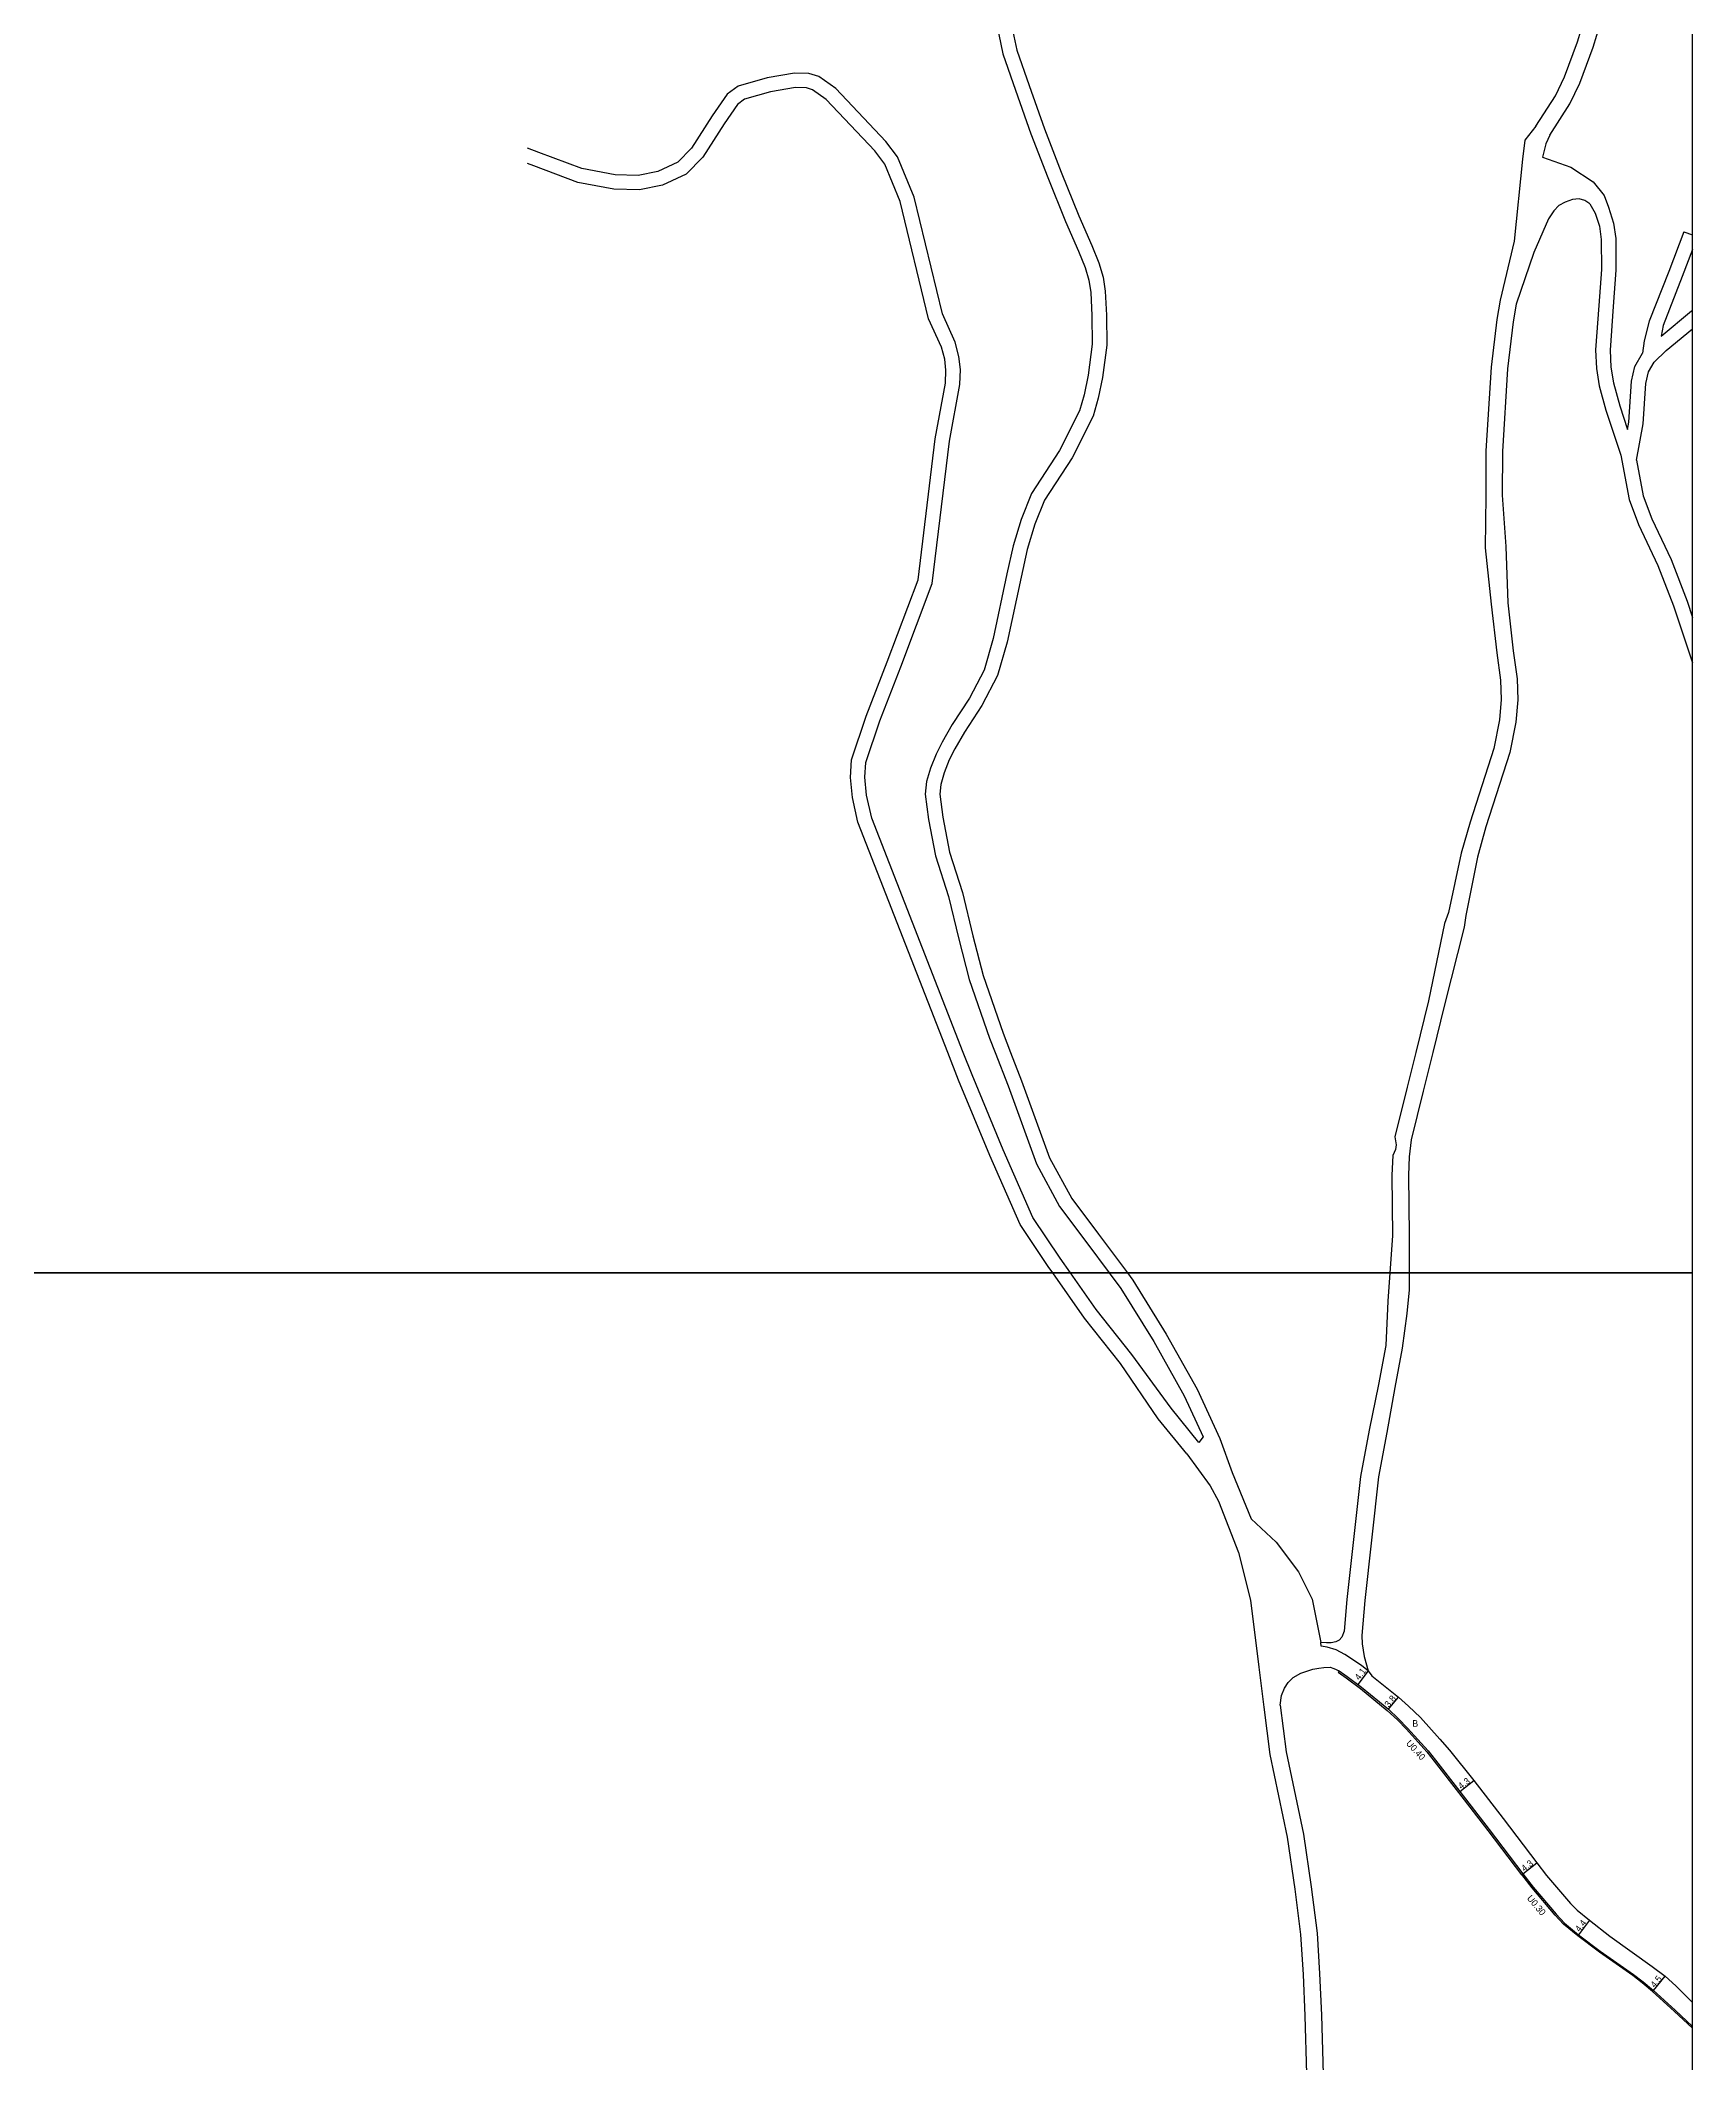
# Model space of a CAD drawing. Header units: metres. Extents: x -28800 to -24000, y -99000 to -96000.
# Drawn here: x -28400 to -28000, y -98591.4 to -98101.6 of the extents above; entities that cross this region are included whole.
import ezdxf

# ---------------------------------------------------------------- set-up
doc = ezdxf.new("R2010")
doc.units = ezdxf.units.M
doc.header["$LTSCALE"] = 2.5
for name, color, linetype in [('側溝・桝', 7, 'Continuous'), ('図郭', 7, 'Continuous'), ('幅員', 7, 'Continuous'), ('舗装', 7, 'Continuous'), ('道路', 7, 'Continuous')]:
    doc.layers.add(name, color=color, linetype=linetype)
doc.styles.get("Standard").update_dxf_attribs({"font": ''})
doc.styles.get('Standard').set_extended_font_data('@MS PGothic')

msp = doc.modelspace()

# ---------------------------------------------------------------- linework, layer by layer
at = {"layer": '側溝・桝'}
for points in [[(-28085.55, -98496.38), (-28085.77, -98496.71), (-28083.85, -98498.02), (-28080.42, -98500.62), (-28073.91, -98505.94), (-28071.46, -98508.23), (-28069.29, -98510.47), (-28064.34, -98515.95), (-28062.52, -98518.24), (-28056.7, -98525.81), (-28049.55, -98535.02), (-28041.4, -98545.72), (-28041.32, -98545.66), (-28041.08, -98545.48)], [(-28000, -98582.87), (-28004.42, -98578.74), (-28009.67, -98574.01), (-28012.16, -98571.89), (-28014.46, -98570.11), (-28022.54, -98564.47), (-28027.8, -98560.49), (-28031.21, -98557.7), (-28033.26, -98555.5), (-28038.8, -98548.89), (-28041.32, -98545.66)]]:
    msp.add_lwpolyline(points, dxfattribs=at)
at = {"layer": '図郭'}
for points in [[(-28800, -98400), (-28000, -98400), (-28000, -97800), (-28800, -97800)], [(-28800, -99000), (-28000, -99000), (-28000, -98400), (-28800, -98400)]]:
    msp.add_lwpolyline(points, close=True, dxfattribs=at)
at = {"layer": '幅員'}
for points in [[(-28078.57, -98496.38), (-28081.04, -98499.64)], [(-28073.65, -98505.64), (-28071.21, -98502.73)], [(-28056.38, -98525.57), (-28052.99, -98522.93)], [(-28041.08, -98545.48), (-28037.71, -98542.81)], [(-28024.95, -98556.75), (-28027.62, -98560.26)], [(-28009.47, -98573.79), (-28006.6, -98570.32)]]:
    msp.add_lwpolyline(points, dxfattribs=at)
at = {"layer": '舗装'}
msp.add_lwpolyline([(-28078.57, -98496.38), (-28080.11, -98495.18), (-28082.07, -98493.79), (-28084.17, -98492.37), (-28086.29, -98491.24), (-28088.48, -98490.59), (-28089.89, -98490.4), (-28089.96, -98489.46)], dxfattribs=at)
at = {"layer": '道路'}
for points in [[(-28037.94, -98122.38), (-28033.2, -98115), (-28030.97, -98110.39), (-28027.83, -98101.97), (-28024.3, -98090.27), (-28018.58, -98075.39), (-28012.8, -98060.61), (-28011.68, -98056.17), (-28011.01, -98049.62), (-28010.94, -98046.62)], [(-28034.57, -98124.54), (-28029.7, -98116.96), (-28027.28, -98111.96), (-28024.03, -98103.25), (-28020.51, -98091.57), (-28014.85, -98076.85), (-28008.98, -98061.83), (-28007.73, -98056.87), (-28007.01, -98049.87), (-28006.94, -98046.62)], [(-28168.48, -98097.83), (-28166.97, -98104.88), (-28163.95, -98113.66), (-28160.22, -98124.19), (-28156.12, -98134.82), (-28151.8, -98145.45), (-28148.65, -98152.65), (-28147.05, -98156.6), (-28146.13, -98159.68), (-28145.68, -98162.67), (-28145.42, -98168.24), (-28145.35, -98175.15), (-28146.33, -98182.66), (-28147.29, -98187.38), (-28148.39, -98191.32), (-28153.28, -98200.91), (-28160.03, -98211.3), (-28162.54, -98217.58), (-28164.51, -98223.97), (-28165.99, -98230.79)], [(-28165.03, -98097.21), (-28163.59, -98103.94), (-28160.64, -98112.51), (-28156.94, -98122.97), (-28152.86, -98133.53), (-28148.57, -98144.09), (-28145.43, -98151.29), (-28143.74, -98155.44), (-28142.7, -98158.91), (-28142.19, -98162.33), (-28141.92, -98168.13), (-28141.85, -98175.36), (-28142.88, -98183.23), (-28143.88, -98188.2), (-28145.11, -98192.59), (-28150.24, -98202.67), (-28156.91, -98212.92), (-28159.23, -98218.74), (-28161.13, -98224.88), (-28162.56, -98231.52)], [(-28176.57, -98346.62), (-28198.74, -98289.87), (-28199.96, -98284.35), (-28200.38, -98279.97), (-28200.15, -98276.44), (-28196.81, -98266.38), (-28191.71, -98253.3), (-28184.09, -98233.07), (-28179.94, -98198.63), (-28177.38, -98184.94), (-28177.26, -98181.3), (-28177.61, -98178.13), (-28178.55, -98174.66), (-28181.63, -98167.84), (-28188.49, -98139.52), (-28192.5, -98129.8), (-28195.35, -98126.04), (-28207.44, -98113.24), (-28211.51, -98110.36), (-28213.95, -98109.6), (-28217.44, -98109.53), (-28224.05, -98110.65), (-28231.1, -98112.66), (-28233.77, -98114.63), (-28237.38, -98119.89), (-28242.39, -98127.7), (-28245.72, -98131.09), (-28250.49, -98133.3), (-28255.29, -98134.3), (-28260.83, -98134.13), (-28268.93, -98132.65), (-28279.3, -98128.73), (-28282.05, -98127.7)], [(-28180.32, -98346.62), (-28202.1, -98290.9), (-28203.43, -98284.89), (-28203.89, -98280.03), (-28203.61, -98275.76), (-28200.11, -98265.19), (-28194.98, -98252.04), (-28187.51, -98232.23), (-28183.4, -98198.1), (-28180.87, -98184.55), (-28180.77, -98181.43), (-28181.06, -98178.79), (-28181.85, -98175.85), (-28184.96, -98168.98), (-28191.83, -98140.61), (-28195.57, -98131.56), (-28198.02, -98128.3), (-28209.74, -98115.89), (-28213.08, -98113.54), (-28214.52, -98113.09), (-28217.18, -98113.03), (-28223.27, -98114.07), (-28229.53, -98115.86), (-28231.22, -98117.1), (-28234.47, -98121.83), (-28239.64, -98129.9), (-28243.67, -98134), (-28249.39, -98136.65), (-28254.99, -98137.81), (-28261.2, -98137.62), (-28269.87, -98136.03), (-28280.53, -98132), (-28282.05, -98131.44)], [(-28037.94, -98122.38), (-28040.6, -98125.79), (-28041.19, -98130.38), (-28043.15, -98150.18), (-28046.56, -98164.47), (-28047.38, -98169.16), (-28048.77, -98180.74), (-28050.01, -98200.98), (-28050.06, -98211.83), (-28050.22, -98224.48), (-28048.72, -98238.11), (-28047.37, -98249.9), (-28046.47, -98256.48), (-28046.33, -98261.15), (-28046.76, -98266.1), (-28048.08, -98273.05), (-28053.88, -98290.84), (-28055.99, -98298.42), (-28059.1, -98312.78), (-28060.03, -98315.43), (-28063.91, -98334.15), (-28067.01, -98346.62)], [(-28034.57, -98124.54), (-28035.56, -98126.63), (-28036.32, -98129.86), (-28029.47, -98132.26), (-28024.04, -98135.85), (-28021.41, -98139.14), (-28020.37, -98141.96), (-28019.13, -98145.81), (-28018.6, -98149.56), (-28018.57, -98157.21), (-28019.18, -98166.02), (-28019.96, -98176.57), (-28019.77, -98180.69), (-28019.15, -98184.47), (-28017.63, -98190.1), (-28015.74, -98195.82)], [(-28024.88, -98141.13), (-28026.11, -98140.35), (-28027.44, -98139.95), (-28029.08, -98140.12), (-28030.87, -98140.77), (-28032.34, -98141.58), (-28033.59, -98142.9), (-28034.84, -98144.76), (-28038.46, -98152.97), (-28042.67, -98165.46), (-28043.42, -98169.74), (-28044.79, -98181.1), (-28046.01, -98201.11), (-28046.06, -98211.71), (-28045.24, -98224.15), (-28044.73, -98237.81), (-28043.4, -98249.4), (-28042.48, -98256.15), (-28042.32, -98261.26), (-28042.8, -98266.65), (-28044.2, -98274.05), (-28050.05, -98291.99), (-28052.09, -98299.34), (-28054.91, -98313.51), (-28055.3, -98316.26), (-28060.03, -98335.14), (-28062.89, -98346.62)], [(-28024.88, -98141.13), (-28023.59, -98143.39), (-28022.55, -98146.6), (-28022.1, -98149.81), (-28022.07, -98157.09), (-28022.67, -98165.8), (-28023.46, -98176.52), (-28023.26, -98181.05), (-28022.58, -98185.21), (-28020.98, -98191.1), (-28017.38, -98201.99), (-28015.31, -98212.78), (-28013.08, -98218.82), (-28008.37, -98228.7), (-28004.62, -98238.52), (-28001.62, -98247.46), (-28000, -98252.31)], [(-28002.09, -98147.91), (-28005.74, -98157.53), (-28010.49, -98169.61), (-28011.74, -98174.34), (-28012.1, -98177.34)], [(-28002.09, -98147.91), (-28000, -98148.7)], [(-28000, -98152.26), (-28002.48, -98158.79), (-28007.12, -98170.6), (-28007.63, -98173.18)], [(-28007.63, -98173.18), (-28000.29, -98167.1), (-28000, -98166.9)], [(-28013.57, -98203.26), (-28011.97, -98194.42), (-28011.33, -98184.66), (-28010.67, -98181.85), (-28009.32, -98179.52), (-28006.38, -98176.69), (-28000, -98171.4)], [(-28015.74, -98195.82), (-28015.45, -98194), (-28014.8, -98184.14), (-28013.96, -98180.55), (-28012.1, -98177.34)], [(-28013.57, -98203.26), (-28011.93, -98211.84), (-28009.85, -98217.46), (-28005.15, -98227.31), (-28001.33, -98237.34), (-28000, -98241.29)], [(-28165.99, -98230.79), (-28169.32, -98246.44), (-28171.52, -98254.06), (-28175.1, -98260.85), (-28179.27, -98267.27), (-28181.71, -98271.47), (-28183.16, -98274.38), (-28184.5, -98277.83), (-28185.47, -98281.05), (-28185.76, -98284.12), (-28185.01, -98290.23), (-28183.28, -98299.02), (-28180.11, -98308.85), (-28177.67, -98319.22), (-28175.14, -98329.01), (-28170.23, -98343.15), (-28168.88, -98346.62)], [(-28162.56, -98231.52), (-28165.92, -98247.29), (-28168.25, -98255.37), (-28172.08, -98262.62), (-28176.28, -98269.11), (-28178.63, -98273.13), (-28179.96, -98275.8), (-28181.19, -98278.97), (-28182.02, -98281.73), (-28182.24, -98284.07), (-28181.55, -98289.68), (-28179.88, -98298.14), (-28176.73, -98307.91), (-28174.28, -98318.38), (-28171.79, -98327.99), (-28166.95, -98341.94), (-28165.12, -98346.62)], [(-28154.87, -98400), (-28155.98, -98398.43), (-28162.78, -98388.29), (-28170.12, -98371.59), (-28177.7, -98353.34), (-28180.32, -98346.62)], [(-28150.6, -98400), (-28153.09, -98396.44), (-28159.7, -98386.59), (-28166.91, -98370.21), (-28174.45, -98352.03), (-28176.57, -98346.62)], [(-28168.88, -98346.62), (-28165.72, -98354.71), (-28158.86, -98373.63), (-28153.25, -98383.91), (-28146.65, -98392.76), (-28141.21, -98400)], [(-28165.12, -98346.62), (-28162.44, -98353.48), (-28155.66, -98372.18), (-28150.3, -98382.02), (-28143.85, -98390.66), (-28136.83, -98400)], [(-28067.01, -98346.62), (-28069.09, -98355.01), (-28072.05, -98367.06), (-28071.75, -98368.99), (-28071.95, -98370.15), (-28072.58, -98371.56), (-28072.82, -98376.31), (-28072.61, -98391.01), (-28073.29, -98400)], [(-28062.89, -98346.62), (-28065.21, -98355.98), (-28068.11, -98367.77), (-28068.6, -98371.89), (-28068.81, -98376.38), (-28068.61, -98390.99), (-28068.63, -98400)], [(-28122.42, -98443.84), (-28129.38, -98435.31), (-28138.54, -98421.92), (-28147.2, -98410.95), (-28154.87, -98400)], [(-28119.51, -98441.1), (-28126.21, -98432.78), (-28135.76, -98419.79), (-28144.39, -98408.86), (-28150.6, -98400)], [(-28141.21, -98400), (-28138.39, -98403.75), (-28130.42, -98416.6), (-28123.09, -98429.76), (-28118.49, -98439.74), (-28119.51, -98441.1)], [(-28136.83, -98400), (-28135.5, -98401.77), (-28127.41, -98414.82), (-28119.97, -98428.17), (-28114.49, -98440.07), (-28111.43, -98448.35), (-28106.87, -98459.59), (-28100.82, -98465.19), (-28095.42, -98472.42), (-28092.08, -98479.04), (-28089.96, -98489.46)], [(-28073.29, -98400), (-28073.8, -98406.83), (-28074.29, -98417.59), (-28076.03, -98427.03), (-28078.29, -98438.06), (-28080.41, -98449.29)], [(-28068.63, -98400), (-28068.63, -98404.07), (-28069.16, -98409.83), (-28070.34, -98418.23), (-28072.1, -98427.74), (-28074.05, -98438.63), (-28076, -98449.36), (-28079.32, -98479.31), (-28080.07, -98487.79), (-28079.98, -98489.8), (-28079.47, -98492.92)], [(-28122.42, -98443.84), (-28116.79, -98451.56), (-28114.74, -98455.24), (-28109.96, -98467.7), (-28107.03, -98479.26), (-28104.99, -98495.43), (-28103.79, -98505.18), (-28102.36, -98516.6), (-28098.13, -98536.64), (-28096.28, -98549.18), (-28094.89, -98560.23), (-28094.29, -98569.88), (-28093.84, -98579.86), (-28093.48, -98593.93), (-28094.14, -98601.67), (-28095.45, -98608.43), (-28096.85, -98613.55), (-28098.95, -98617.98), (-28108.79, -98634.33), (-28111.5, -98640.71), (-28112.81, -98645.14), (-28113.1, -98646.62)], [(-28080.41, -98449.29), (-28083.69, -98479.12), (-28084.35, -98486.74), (-28084.91, -98488.21), (-28085.57, -98488.9), (-28086.36, -98489.32), (-28087.48, -98489.56), (-28088.64, -98489.55), (-28089.96, -98489.46)], [(-28079.47, -98492.92), (-28078.57, -98496.38)], [(-28099.83, -98504.66), (-28099.5, -98502.34), (-28098.8, -98500.57), (-28097.92, -98499.22), (-28096.66, -98497.96), (-28094.84, -98496.94), (-28091.9, -98495.96), (-28090.46, -98495.73), (-28089.29, -98495.54), (-28087.76, -98495.5)], [(-28087.76, -98495.5), (-28086.88, -98495.78), (-28085.55, -98496.38), (-28083.61, -98497.69), (-28080.17, -98500.31), (-28073.65, -98505.64)], [(-28078.57, -98496.38), (-28077.65, -98497.56)], [(-28077.65, -98497.56), (-28071.21, -98502.73), (-28068.74, -98504.88), (-28065.87, -98507.64), (-28061.17, -98512.87), (-28058.87, -98515.56), (-28052.99, -98522.93), (-28045.85, -98532.13), (-28037.71, -98542.81), (-28035.34, -98545.9), (-28029.55, -98552.71), (-28027.95, -98554.32), (-28024.95, -98556.75), (-28020.06, -98560.58), (-28009.79, -98567.92), (-28006.6, -98570.32), (-28004.07, -98572.62), (-28000.55, -98576.11), (-28000, -98576.67)], [(-28099.83, -98504.66), (-28098.41, -98515.94), (-28094.19, -98535.94), (-28092.32, -98548.64), (-28090.91, -98559.86), (-28090.3, -98569.67), (-28089.84, -98579.71), (-28089.47, -98594.05), (-28090.17, -98602.22), (-28091.55, -98609.34), (-28093.08, -98614.95), (-28095.42, -98619.87), (-28105.22, -98636.15), (-28107.73, -98642.06), (-28108.92, -98646.09), (-28109.02, -98646.62)], [(-28073.65, -98505.64), (-28071.18, -98507.95), (-28069, -98510.2), (-28064.04, -98515.69), (-28062.21, -98518), (-28056.38, -98525.57), (-28049.24, -98534.78), (-28041.08, -98545.48), (-28038.57, -98548.7), (-28033.03, -98555.3), (-28031.01, -98557.48), (-28027.62, -98560.26), (-28022.36, -98564.22), (-28014.28, -98569.86), (-28011.97, -98571.66), (-28009.47, -98573.79), (-28004.22, -98578.52), (-28000, -98582.46)]]:
    msp.add_lwpolyline(points, dxfattribs=at)

# ---------------------------------------------------------------- texts
at = {"layer": '側溝・桝'}
for s, rotation, p in [('U0.40', 312.0895, (-28069.48, -98514)), ('U0.30', 309.9979, (-28040.21, -98551.48))]:
    msp.add_text(s, height=1.6, rotation=rotation, dxfattribs=at).set_placement(p)
at = {"layer": '幅員'}
for s, rotation, p in [('4.1', 52.8095, (-28080.69, -98498.77)), ('3.8', 50.0297, (-28073.53, -98505.35)), ('4.3', 37.9209, (-28056.01, -98525.15)), ('4.3', 38.3524, (-28040.71, -98545.06)), ('4.4', 52.7136, (-28027.33, -98559.72)), ('4.5', 50.4423, (-28009.13, -98573.22))]:
    msp.add_text(s, height=1.6, rotation=rotation, dxfattribs=at).set_placement(p)
at = {"layer": '舗装'}
msp.add_text('B', height=1.6, dxfattribs=at).set_placement((-28067.83, -98509.89))

doc.saveas('drawing.dxf')
